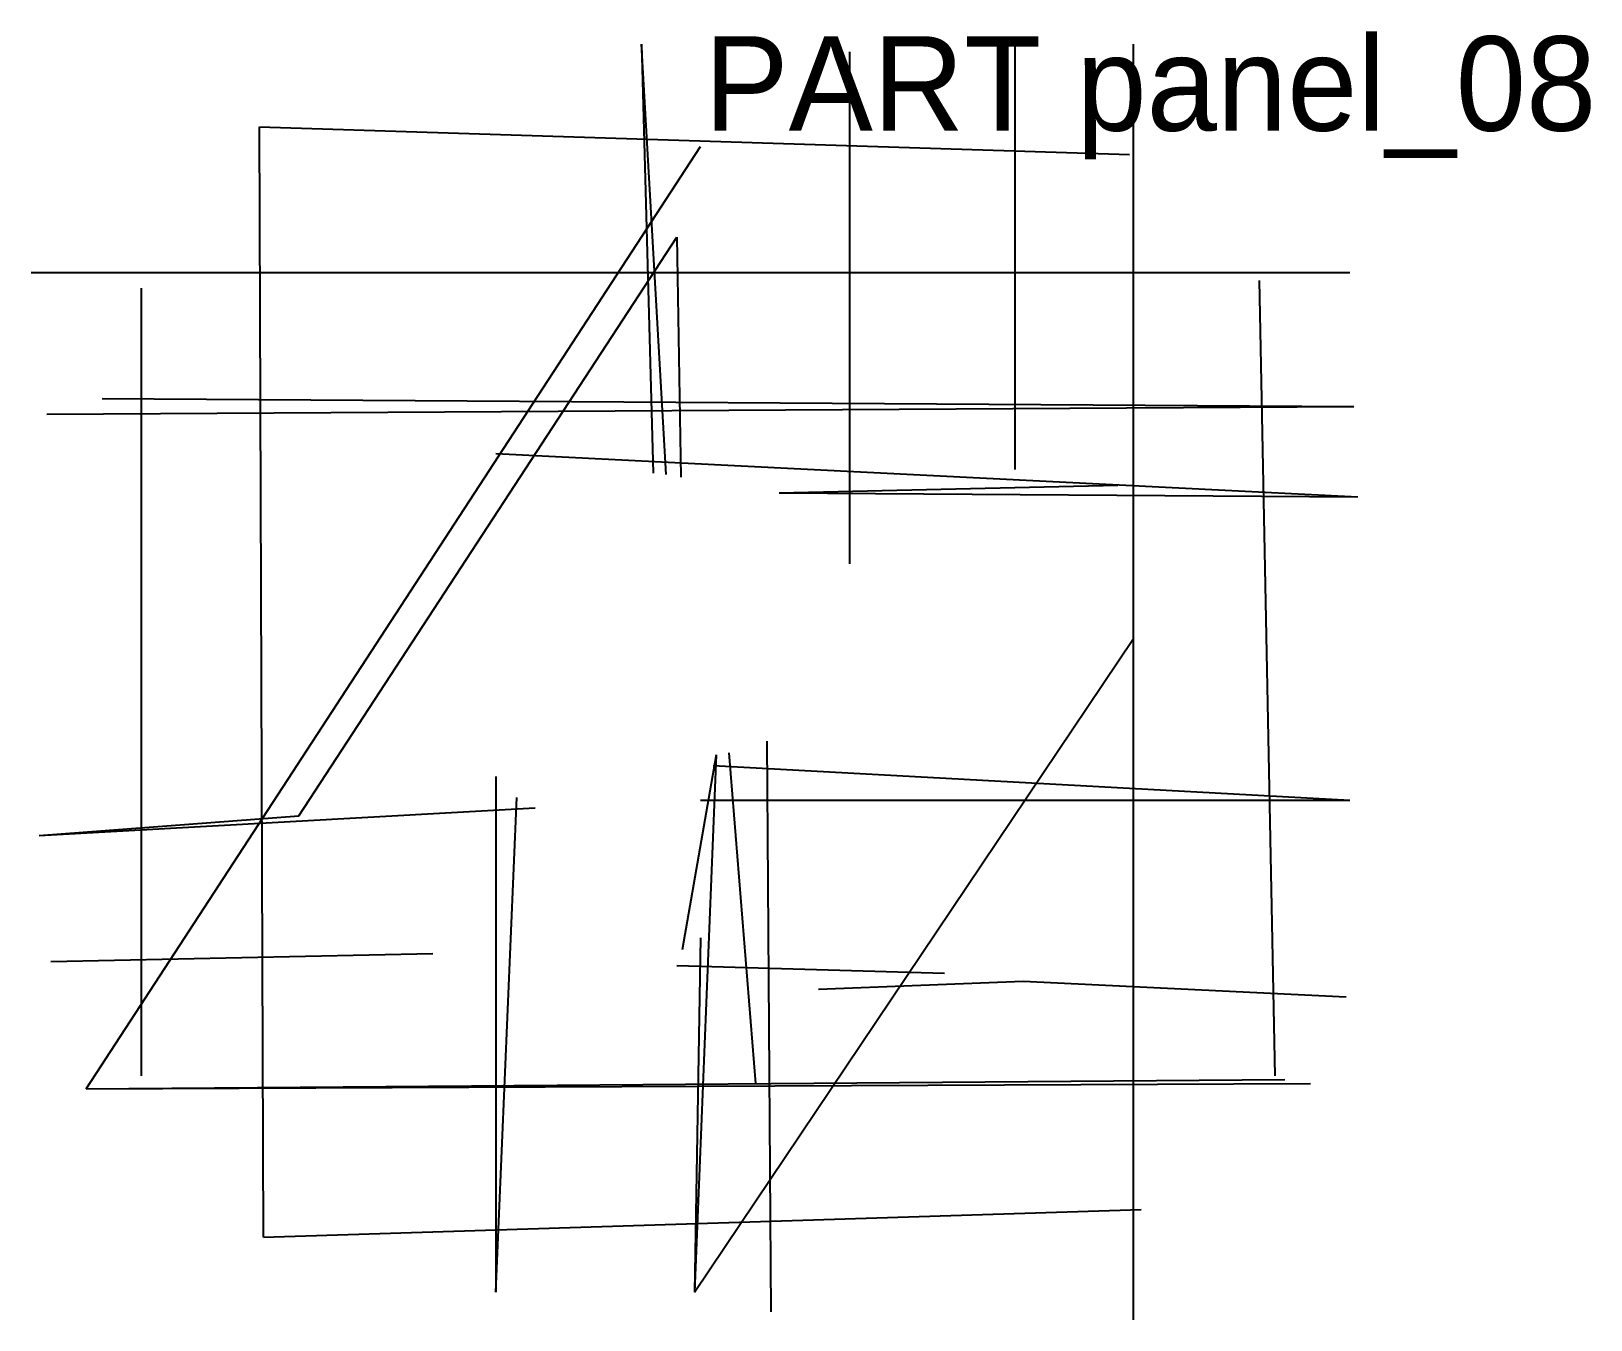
# Model space of a CAD drawing. Header units: millimetres. Extents: x 0 to 198, y 1 to 165.
import ezdxf

# ---------------------------------------------------------------- set-up
doc = ezdxf.new("R2010")
doc.units = ezdxf.units.MM
doc.layers.add('ANNOTATIONS', color=3, linetype='Continuous')
doc.layers.add('GEOMETRY', color=7, linetype='Continuous')

msp = doc.modelspace()

# ---------------------------------------------------------------- linework, layer by layer
at = {"layer": 'GEOMETRY'}
for p, q in [((77.5, 163), (79, 108.5)), ((80.67, 108.33), (77.5, 163)), ((125, 109), (125, 163)), ((140, 1), (140, 163)), ((140, 1), (140, 163)), ((104, 97), (104, 162)), ((104, 97), (104, 162)), ((29.5, 11.5), (29, 152.5)), ((29.5, 11.5), (29, 152.5)), ((29, 152.5), (139.5, 149)), ((29, 152.5), (139.5, 149)), ((7, 30.33), (85, 150)), ((34, 65), (82, 138.5)), ((82, 138.5), (82.5, 108)), ((0, 134), (167.5, 134)), ((0, 134), (167.5, 134)), ((158, 32), (156, 133)), ((158, 32), (156, 133)), ((14, 32), (14, 132)), ((14, 32), (14, 132)), ((2, 116), (168, 117)), ((9, 118), (168, 117)), ((59, 111), (168.5, 105.5)), ((95, 106), (138, 107)), ((95, 106), (168.5, 105.5)), ((84.25, 4.5), (140, 87.5)), ((84.25, 4.5), (140, 87.5)), ((94, 2), (93.5, 74.5)), ((87, 72.75), (82.67, 48)), ((87, 72.75), (84.25, 4.5)), ((86.6, 71.4), (167.5, 67)), ((88.6, 73), (92, 31)), ((59, 70), (59, 4.5)), ((1, 62.5), (64, 66)), ((59, 4.5), (61.67, 67.33)), ((85, 67), (167.5, 67)), ((1, 62.5), (34, 65)), ((85, 49.5), (84.25, 4.5)), ((2.5, 46.5), (51, 47.5)), ((2.5, 46.5), (51, 47.5)), ((82, 46), (116, 45)), ((100, 43), (126, 44)), ((126, 44), (167, 42)), ((7, 30.33), (159.25, 31.5)), ((7, 30.33), (162.5, 31)), ((29.5, 11.5), (141, 15)), ((29.5, 11.5), (141, 15))]:
    msp.add_line(p, q, dxfattribs=at)

# ---------------------------------------------------------------- texts
at = {"layer": 'ANNOTATIONS'}
msp.add_text('PART panel_08', height=12, dxfattribs=at).set_placement((85.5, 152))

doc.saveas('drawing.dxf')
